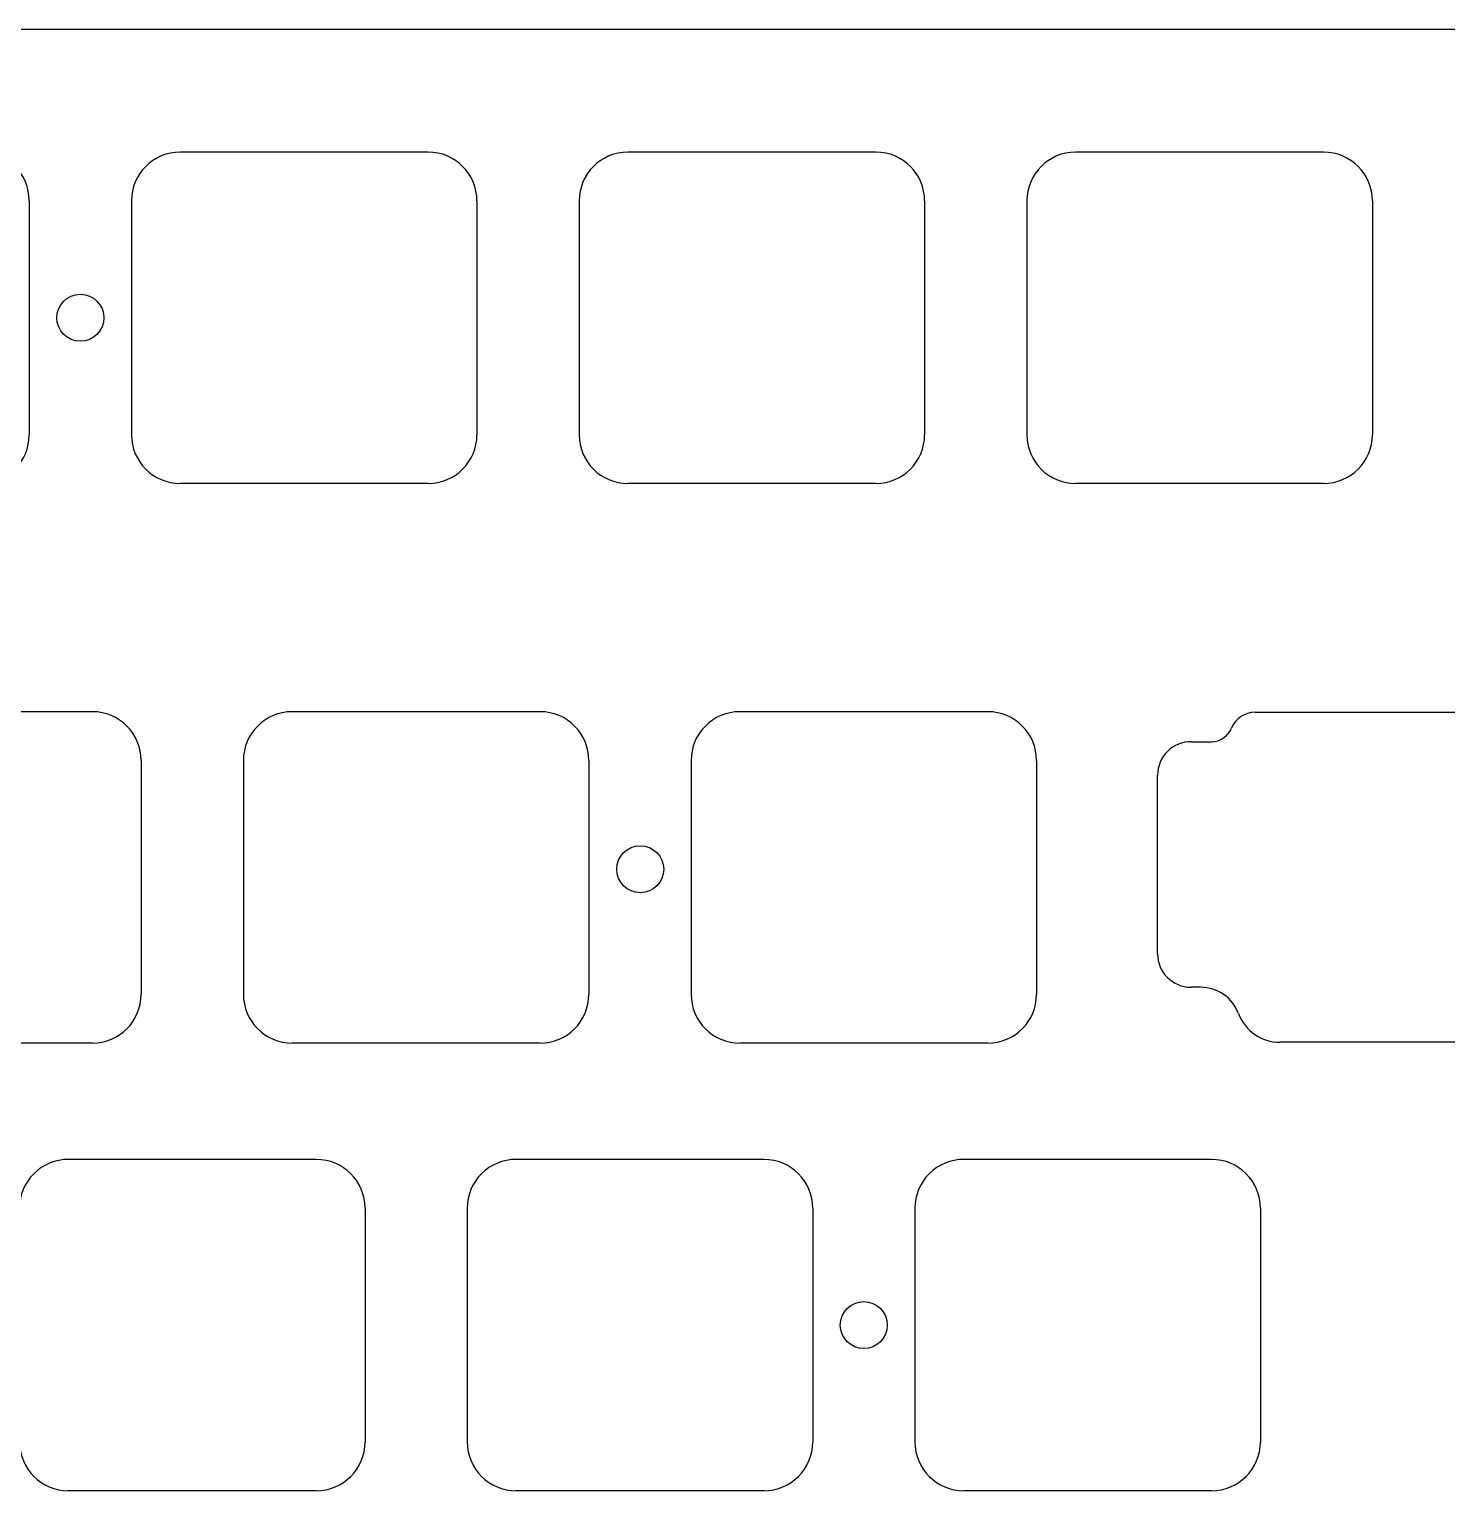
# Model space of a CAD drawing. Header units: millimetres. Extents: x -11 to 340, y -118 to 18.
# Drawn here: x 193.1 to 253.4, y -49.9 to 12.3 of the extents above; entities that cross this region are included whole.
import ezdxf

# ---------------------------------------------------------------- set-up
doc = ezdxf.new("R2010")
doc.units = ezdxf.units.MM
doc.header["$MEASUREMENT"] = 0
doc.layers.add('BLACK', color=7, linetype='CONTINUOUS')

msp = doc.modelspace()

# ---------------------------------------------------------------- linework, layer by layer
at = {"layer": 'BLACK', "linetype": 'Continuous'}
for p, q in [((172.55, 12.28), (300.3125, 12.28)), ((210.0625, 7.05), (199.512499, 7.05)), ((229.1125, 7.05), (218.562499, 7.05)), ((248.1625, 7.05), (237.612499, 7.05)), ((193.0875, 4.975), (193.0875, -4.975)), ((197.4375, 4.975), (197.4375, -4.975001)), ((212.1375, 4.975), (212.1375, -4.975)), ((216.4875, 4.975), (216.4875, -4.975001)), ((231.1875, 4.975), (231.1875, -4.975)), ((235.5375, 4.975), (235.5375, -4.975001)), ((250.2375, 4.975), (250.2375, -4.975)), ((210.0625, -7.05), (199.5125, -7.05)), ((229.1125, -7.05), (218.5625, -7.05)), ((248.1625, -7.05), (237.6125, -7.05)), ((195.775, -16.762501), (185.225, -16.762501)), ((214.825, -16.762501), (204.275, -16.762501)), ((233.875, -16.762501), (223.325, -16.762501)), ((245.247375, -16.784911), (245.247375, -16.7849)), ((245.247375, -16.7849), (269.102575, -16.7849)), ((242.536512, -18.03706), (243.390075, -18.03706)), ((243.390075, -18.037048), (243.390075, -18.03706)), ((197.850001, -18.8375), (197.850001, -28.7875)), ((202.200001, -18.8375), (202.200001, -28.7875)), ((216.900001, -18.8375), (216.900001, -28.7875)), ((221.250001, -18.8375), (221.250001, -28.7875)), ((235.950001, -18.8375), (235.950001, -28.7875)), ((241.099485, -27.06294), (241.099485, -19.4622)), ((242.928575, -28.48794), (242.524475, -28.48794)), ((195.775, -30.862501), (185.225, -30.862501)), ((214.825, -30.862501), (204.275, -30.862501)), ((233.875, -30.862501), (223.325, -30.862501)), ((268.050425, -30.82441), (246.299575, -30.82441)), ((194.750001, -35.812502), (194.750001, -35.8125)), ((205.3, -35.8125), (194.750001, -35.8125)), ((213.800001, -35.812502), (213.800001, -35.8125)), ((224.35, -35.8125), (213.800001, -35.8125)), ((232.850001, -35.812502), (232.850001, -35.8125)), ((243.4, -35.8125), (232.850001, -35.8125)), ((207.375001, -37.8875), (207.375001, -47.8375)), ((211.725001, -37.8875), (211.725001, -47.8375)), ((226.425001, -37.8875), (226.425001, -47.8375)), ((230.775001, -37.8875), (230.775001, -47.8375)), ((245.475001, -37.8875), (245.475001, -47.8375)), ((205.300001, -49.9125), (194.75, -49.9125)), ((205.300001, -49.912501), (205.300001, -49.9125)), ((224.350001, -49.9125), (213.8, -49.9125)), ((224.350001, -49.912501), (224.350001, -49.9125)), ((243.400001, -49.9125), (232.85, -49.9125)), ((243.400001, -49.912501), (243.400001, -49.9125))]:
    msp.add_line(p, q, dxfattribs=at)
at = {"layer": 'BLACK'}
for centre in [(195.2625, 0), (219.0842, -23.4625), (228.6, -42.8625)]:
    msp.add_circle(centre, 1, dxfattribs=at)
for centre, radius, start, end in [((191.0125, 4.975), 2.075, 0, 90), ((199.512504, 4.974996), 2.075004, 90.00013806, 179.99988955), ((210.0625, 4.975), 2.075, 0, 90), ((218.562504, 4.974996), 2.075004, 90.00013806, 179.99988955), ((229.1125, 4.975), 2.075, 0, 90), ((237.612504, 4.974996), 2.075004, 90.00013806, 179.99988955), ((248.1625, 4.975), 2.075, 0, 90), ((191.0125, -4.975), 2.075, 270, 0), ((199.512502, -4.974998), 2.075002, 180.00008284, 269.99994478), ((210.0625, -4.975), 2.075, 270, 0), ((218.562502, -4.974998), 2.075002, 180.00008284, 269.99994478), ((229.1125, -4.975), 2.075, 270, 0), ((237.612502, -4.974998), 2.075002, 180.00008284, 269.99994478), ((248.1625, -4.975), 2.075, 270, 0), ((195.775, -18.8375), 2.074999, 0, 90), ((204.275, -18.8375), 2.074999, 90, 180), ((214.825, -18.8375), 2.074999, 0, 90), ((223.325, -18.8375), 2.074999, 90, 180), ((233.875, -18.8375), 2.074999, 0, 90), ((245.247274, -17.859851), 1.07494, 89.99461656, 157.97750247), ((243.390124, -17.108671), 0.928376, 269.99697591, 337.97782841), ((242.524567, -19.462092), 1.425082, 89.51974267, 180.00434217), ((242.524486, -27.062939), 1.425001, 180.00004021, 269.99955772), ((242.928551, -30.212848), 1.724908, 20.54547839, 89.9992028), ((195.775, -28.7875), 2.075001, 270, 0), ((204.275, -28.7875), 2.075001, 180, 270), ((214.825, -28.7875), 2.075001, 270, 0), ((223.325, -28.7875), 2.075001, 180, 270), ((233.875, -28.7875), 2.075001, 270, 0), ((246.299462, -28.949415), 1.874995, 200.54692151, 270.00345303), ((194.75, -37.8875), 2.074999, 89.99997239, 180), ((205.3, -37.8875), 2.075, 0, 90), ((213.8, -37.8875), 2.074999, 89.99997239, 180), ((224.35, -37.8875), 2.075, 0, 90), ((232.85, -37.8875), 2.074999, 89.99997239, 180), ((243.4, -37.8875), 2.075, 0, 90), ((194.75, -47.8375), 2.075, 180, 270), ((205.3, -47.8375), 2.075001, 270.00002761, 0), ((213.8, -47.8375), 2.075, 180, 270), ((224.35, -47.8375), 2.075001, 270.00002761, 0), ((232.85, -47.8375), 2.075, 180, 270), ((243.4, -47.8375), 2.075001, 270.00002761, 0)]:
    msp.add_arc(centre, radius, start, end, dxfattribs=at)

doc.saveas('drawing.dxf')
